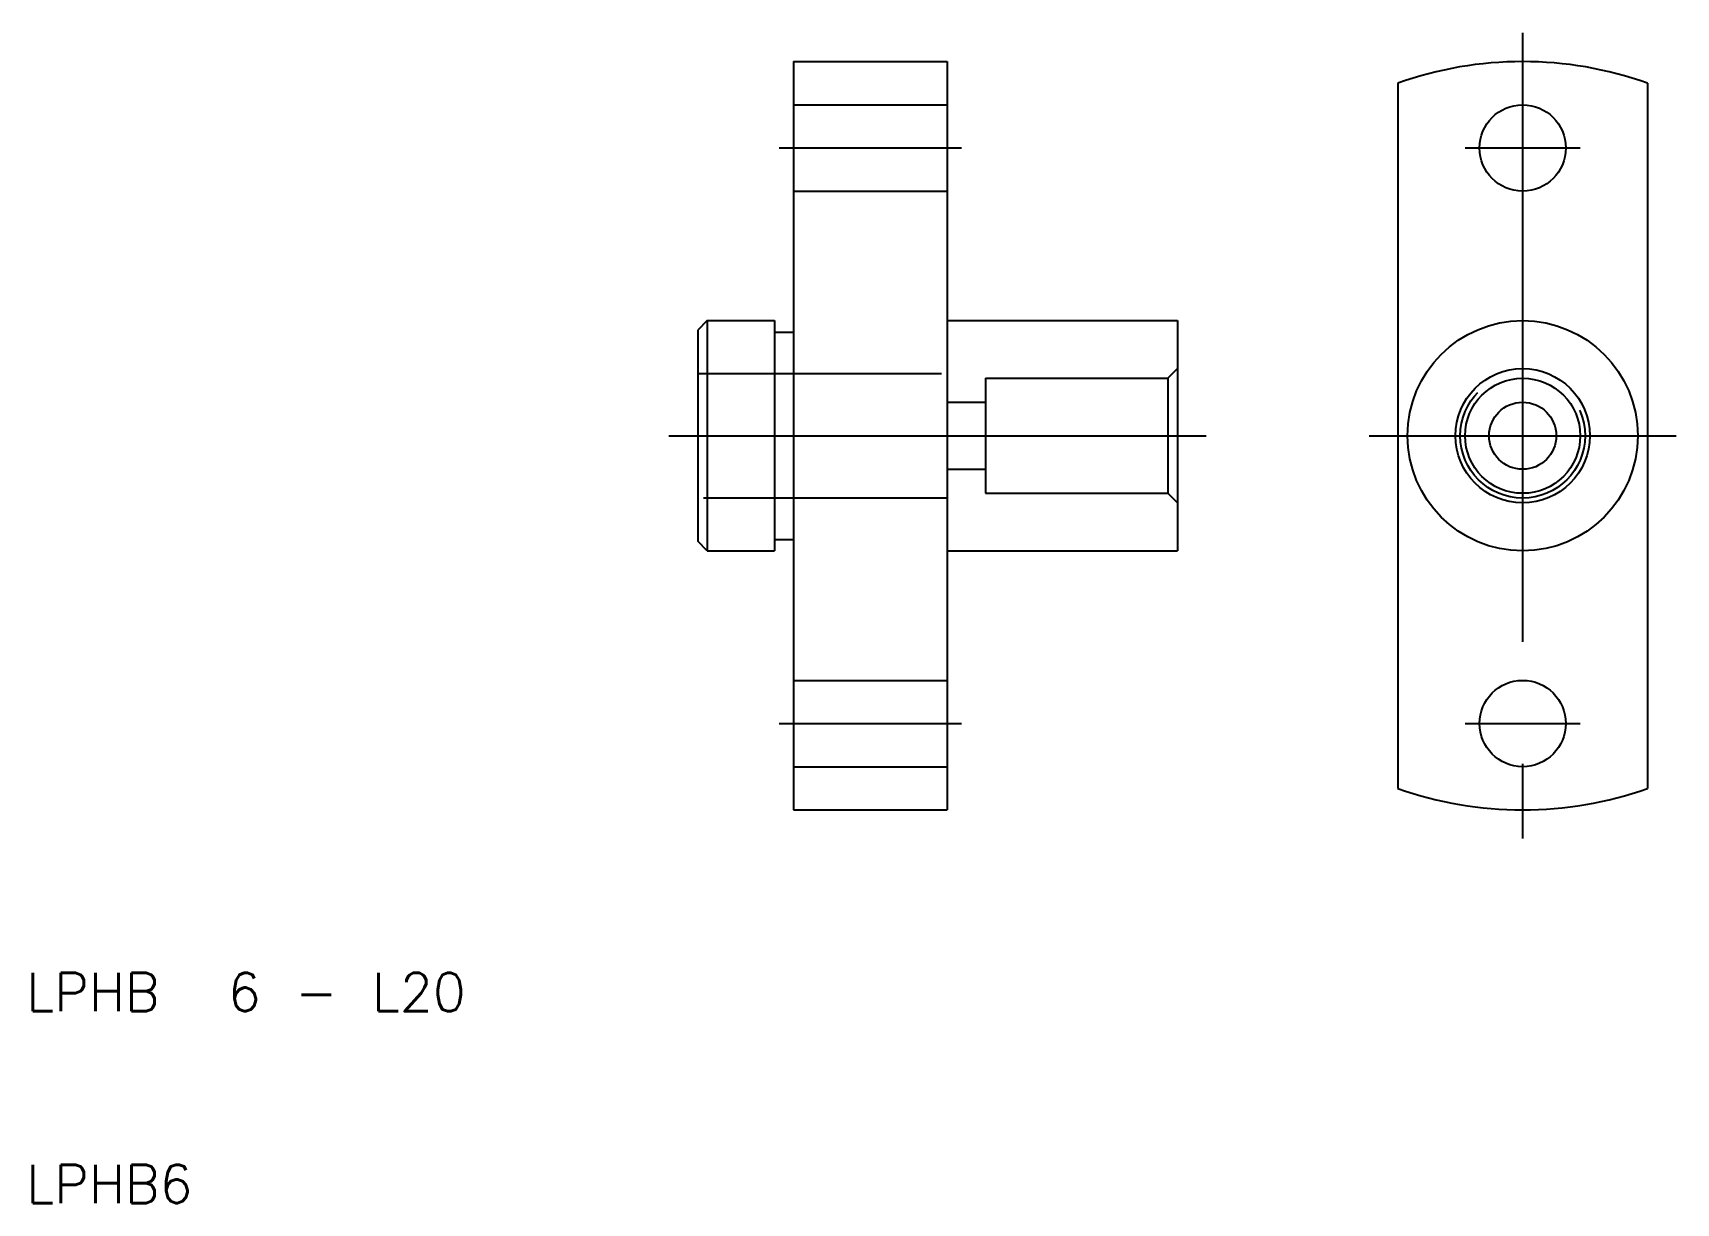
# Model space of a CAD drawing. Extents: x 10.3 to 96, y 10 to 71.
import ezdxf

# ---------------------------------------------------------------- set-up
doc = ezdxf.new("R2010")
doc.units = 0
doc.linetypes.add('CENTER', pattern=[50.8, 31.75, -6.35, 6.35, -6.35])
doc.linetypes.add('DASHED', pattern=[19.05, 12.7, -6.35])
doc.layers.get('0').update_dxf_attribs({"linetype": 'CONTINUOUS'})
doc.layers.add('CENTER', color=1, linetype='CENTER')
doc.styles.get("Standard").update_dxf_attribs({"font": 'txt.shx'})

msp = doc.modelspace()

# ---------------------------------------------------------------- linework, layer by layer
for p, q in [((50, 69.5), (58, 69.5)), ((50, 69.5), (50, 55.4)), ((58, 69.5), (58, 56)), ((81.5, 68.385), (81.5, 31.615)), ((94.5, 68.385), (94.5, 31.615)), ((45.5, 56), (45, 55.5)), ((45.5, 56), (49, 56)), ((45.5, 56), (45.5, 44)), ((49, 56), (49, 55.4)), ((58, 56), (58, 44)), ((58, 56), (70, 56)), ((70, 56), (70, 44)), ((45, 55.5), (45, 44.5)), ((49, 55.4), (50, 55.4)), ((49, 55.4), (49, 44.6)), ((50, 55.4), (50, 44.6)), ((49, 44.6), (50, 44.6)), ((49, 44.6), (49, 44)), ((50, 44.6), (50, 30.5)), ((45.5, 44), (45, 44.5)), ((45.5, 44), (49, 44)), ((58, 44), (58, 30.5)), ((58, 44), (70, 44)), ((50, 30.5), (58, 30.5))]:
    msp.add_line(p, q)
at = {"color": 3, "linetype": 'DASHED'}
for p, q in [((50, 67.25), (58, 67.25)), ((50, 62.75), (58, 62.75)), ((45, 53.25), (58, 53.25)), ((58, 53.25), (58, 46.75)), ((69.5, 53), (70, 53.5)), ((60, 53), (69.5, 53)), ((60, 53), (60, 47)), ((69.5, 53), (69.5, 47)), ((58, 51.75), (60, 51.75)), ((58, 48.25), (60, 48.25)), ((58, 46.75), (45, 46.75)), ((60, 47), (69.5, 47)), ((69.5, 47), (70, 46.5)), ((50, 37.25), (58, 37.25)), ((50, 32.75), (58, 32.75))]:
    msp.add_line(p, q, dxfattribs=at)
for centre, radius in [((88, 65), 2.25), ((88, 50), 6), ((88, 50), 3.5), ((88, 50), 3), ((88, 50), 1.75), ((88, 35), 2.25)]:
    msp.add_circle(centre, radius)
msp.add_circle((88, 50), 3.25, dxfattribs=at)
for start, end in [(70.52878, 109.47122), (250.52878, 289.47122)]:
    msp.add_arc((88, 50), 19.5, start, end)
at = {"layer": 'CENTER'}
for p, q in [((88, 71), (88, 29)), ((49.25, 65), (58.75, 65)), ((85, 65), (91, 65)), ((43.5, 50), (71.5, 50)), ((80, 50), (96, 50)), ((49.25, 35), (58.75, 35)), ((85, 35), (91, 35))]:
    msp.add_line(p, q, dxfattribs=at)

# ---------------------------------------------------------------- texts
for s, p in [('LPHB  6 - L20', (10, 20)), ('LPHB6', (10, 10))]:
    msp.add_text(s, height=2).set_placement(p)

doc.saveas('drawing.dxf')
